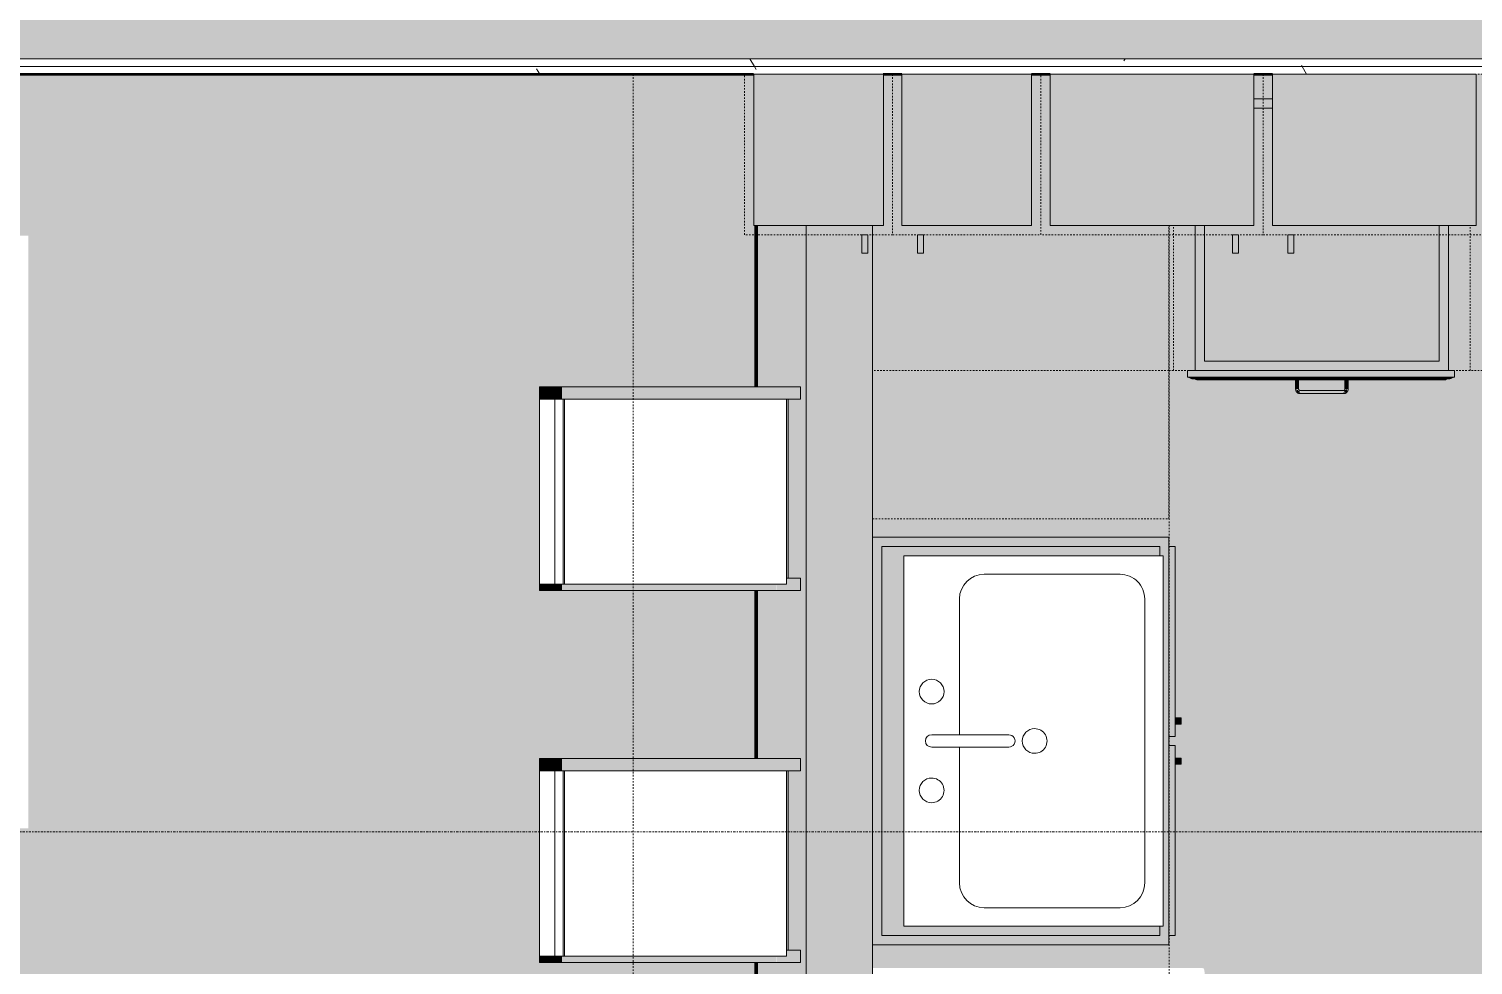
# Model space of a CAD drawing. Header units: inches. Extents: x -4218 to -1814, y 9706 to 12426.
# Drawn here: x -3673.9 to -3556.9, y 11051 to 11126.9 of the extents above; entities that cross this region are included whole.
import ezdxf

# ---------------------------------------------------------------- set-up
doc = ezdxf.new("R2010")
doc.units = ezdxf.units.IN
doc.header["$MEASUREMENT"] = 0
doc.linetypes.add('Dash', pattern=[0.25, 0.125, -0.125])
doc.linetypes.add('Dash Dot 3_16_', pattern=[0.3125, 0.1875, -0.0625, 0, -0.0625])
for name, color, linetype, lineweight in [('0-1', 7, 'Continuous', 5), ('0-2', 10, 'Continuous', 13), ('A-ANNO-SYMB-1', 150, 'Dash Dot 3_16_', 9), ('A-AREA-1', 130, 'Continuous', 70), ('A-AREA-PATT-4', 41, 'Continuous', 9), ('A-WALL', 113, 'Continuous', 13), ('A-WALL-1', 8, 'Continuous', 5), ('A-WALL-3', 10, 'Continuous', 13), ('A-WALL-PATT-6', 111, 'Continuous', 9), ('I-FURN-1', 7, 'Continuous', 9), ('I-FURN-2', 9, 'Continuous', 9), ('I-WALL-3', 2, 'Continuous', 50), ('P-SANR-FIXT-2', 7, 'Continuous', 9), ('Q-CASE', 31, 'Continuous', 9), ('Q-CASE-1', 9, 'Continuous', 9), ('Q-CASE-3', 7, 'Continuous', 9), ('Q-CASE-4', 7, 'Dash', 9), ('Q-CASE-HDLN-1', 7, 'Dash', 9), ('Q-CASE-HDLN-2', 31, 'Continuous', 9)]:
    doc.layers.add(name, color=color, linetype=linetype, lineweight=lineweight)
pattern_1 = [(0, (0, 0), (30.72, 7.68), [1.267, -21.773, 1.267, -21.773, -122.88]), (0, (0, 0), (30.72, 7.68), [-46.08, 1.267, -44.813, 1.267, -21.773, -53.76]), (0, (0, 0), (30.72, 7.68), [-115.2, 1.267, -14.093, 1.267, -37.133]), (120, (11.52, 3.84), (-22.011075, 22.7643004), [1.267, -21.773, 1.267, -21.773, -122.88]), (120, (11.52, 3.84), (-22.011075, 22.7643004), [-46.08, 1.267, -44.813, 1.267, -21.773, -53.76]), (120, (11.52, 3.84), (-22.011075, 22.7643004), [-115.2, 1.267, -14.093, 1.267, -37.133]), (240, (15.36, 19.2), (-8.708925, -30.4443004), [1.267, -21.773, 1.267, -21.773, -122.88]), (240, (15.36, 19.2), (-8.708925, -30.4443004), [-46.08, 1.267, -44.813, 1.267, -21.773, -53.76]), (240, (15.36, 19.2), (-8.708925, -30.4443004), [-115.2, 1.267, -14.093, 1.267, -37.133])]

# ---------------------------------------------------------------- blocks, each defined once
blk = doc.blocks.new('OD_CW_Countertop - OD_CW_Countertop-2487585-FLOOR PLAN - 2ND FLOOR')
at = {"layer": 'Q-CASE-HDLN-1'}
for p, q in [((109.34, 24), (0.74, 24)), ((0.74, 24), (0.74, -19.38)), ((0.74, -19.38), (97.09, -19.38))]:
    blk.add_line(p, q, dxfattribs=at)
blk = doc.blocks.new('OD_CW_Countertop - OD_CW_Countertop-2386725-FLOOR PLAN - 2ND FLOOR')
at = {"layer": 'Q-CASE-HDLN-1'}
for p, q in [((0.74, -9.5), (0.74, 0)), ((0.74, 0), (14.74, 0)), ((44.74, 0), (70.36, 0)), ((70.36, 0), (70.36, -11.75)), ((0.74, -11.75), (0.74, -11))]:
    blk.add_line(p, q, dxfattribs=at)
blk = doc.blocks.new('Sink Kitchen-Single - 30_ x 21_-366345-FLOOR PLAN - 2ND FLOOR')
at = {"layer": 'P-SANR-FIXT-2'}
for p, q in [((15.62, 10.59), (-14.38, 10.59)), ((-14.38, 10.59), (-14.38, -10.41)), ((15.62, -10.41), (15.62, 10.59)), ((0.12, 8.34), (0.12, 2.09)), ((1.12, 8.34), (1.12, 2.09)), ((0.12, 6.09), (-10.88, 6.09)), ((12.12, 6.09), (1.12, 6.09)), ((-12.88, 4.09), (-12.88, -6.91)), ((14.12, -6.91), (14.12, 4.09)), ((-10.88, -8.91), (12.12, -8.91)), ((-14.38, -10.41), (15.62, -10.41))]:
    blk.add_line(p, q, dxfattribs=at)
for centre, radius, start, end in [((-3.38, 8.34), 1, 360, 180), ((-3.38, 8.34), 1, 180, 0), ((0.62, 8.34), 0.5, 360, 180), ((4.62, 8.34), 1, 360, 180), ((4.62, 8.34), 1, 180, 360), ((-10.88, 4.09), 2, 90, 180), ((12.12, 4.09), 2, 360, 90), ((0.62, 2.09), 0.5, 180, 0), ((0.62, 0), 1, 360, 180), ((0.62, 0), 1, 180, 0), ((-10.88, -6.91), 2, 180, 270), ((12.12, -6.91), 2, 270, 0)]:
    blk.add_arc(centre, radius, start, end, dxfattribs=at)
blk = doc.blocks.new('Bar_Stool_6722_1_ - Bar_Stool_6722_1_-1229311-FLOOR PLAN - 2ND FLOOR')
at = {"layer": 'I-FURN-2'}
for points in [[(1, 19.22), (1, 21.13), (0, 21.13), (0, 19.21), (1, 19.21)], [(16.5, 19.69), (16.5, 21.13), (15.5, 21.13), (15.5, 19.99), (16, 19.99), (16, 19.21), (16.5, 19.24), (16.5, 19.62)], [(15.5, 20.06), (15.5, 20.14), (1, 20.14), (1, 19.99), (15.5, 19.99)], [(0.5, 18.08), (0.5, 19.21), (0, 19.21), (0, 17.72), (0.5, 17.72)], [(1, 18.71), (1, 19.21), (0.5, 19.21), (0.5, 17.72), (1, 17.72), (1, 18.44)], [(16.5, 18.71), (16.5, 19.21), (16, 19.21), (16, 17.72), (16.5, 17.72), (16.5, 18.65)], [(1, 17.72), (0, 17.72), (0, 1.78), (1, 1.78), (1, 17.63)], [(16.5, 1.78), (16.5, 17.72), (16, 17.72), (16, 1.78)], [(1, 1.78), (0, 1.78), (0, 0.98), (1, 0.98), (1, 1.73)], [(16.5, 1.25), (16.5, 1.78), (16, 1.78), (16, 0.98), (16.5, 0.98), (16.5, 1.24)], [(1, 0.46), (1, 0.98), (0, 0.98), (0, 0), (1, 0), (1, 0.3)], [(16.5, 0.46), (16.5, 0.98), (16, 0.98), (16, 0), (16.5, 0), (16.5, 0.31)]]:
    blk.add_hatch(color=256, dxfattribs=at).paths.add_polyline_path(points, flags=0)
at = {"layer": 'I-FURN-1'}
for p, q in [((0, 19.21), (0, 21.13)), ((1, 21.13), (0, 21.13)), ((1, 21.13), (1, 20.14)), ((15.5, 20.14), (15.5, 21.13)), ((16.5, 21.13), (15.5, 21.13)), ((16.5, 21.13), (16.5, 19.21)), ((1, 20.14), (15.5, 20.14)), ((1, 20.14), (1, 20.06)), ((1, 20.06), (1, 19.99)), ((16, 20), (1, 20)), ((1, 19.89), (1, 19.99)), ((1, 17.63), (1, 19.89)), ((15.5, 20.06), (15.5, 20.14)), ((15.5, 19.98), (15.5, 20.06)), ((16, 19.99), (16, 19.89)), ((16, 19.89), (16, 17.63)), ((0, 17.72), (0, 19.21)), ((16.5, 19.21), (16.5, 17.72)), ((0, 1.78), (0, 17.72)), ((1, 2.03), (1, 17.63)), ((16, 17.63), (16, 2.03)), ((16.5, 17.72), (16.5, 1.78)), ((1, 1.78), (0, 1.78)), ((0, 1.78), (0, 0.98)), ((1, 1.91), (1, 2.03)), ((16, 2.03), (1, 2.03)), ((1, 1.24), (1, 1.91)), ((16, 1.91), (1, 1.91)), ((1, 0), (1, 1.24)), ((1, 1.24), (16, 1.24)), ((16, 2.03), (16, 1.91)), ((16, 1.91), (16, 1.24)), ((16.5, 1.78), (16, 1.78)), ((16, 1.24), (16, 0)), ((16.5, 0.98), (16.5, 1.78)), ((1, 0.98), (0, 0.98)), ((0, 0.98), (0, 0)), ((0, 0), (1, 0)), ((16.5, 0.98), (16, 0.98)), ((16, 0), (16.5, 0)), ((16.5, 0), (16.5, 0.98)), ((1, 0), (16, 0))]:
    blk.add_line(p, q, dxfattribs=at)
blk = doc.blocks.new('300 Series Wall Hung Cabinet_301 - 18_-2356589-FLOOR PLAN - 2ND FLOOR')
at = {"layer": 'Q-CASE-1'}
for points in [[(8.25, -12.44), (8.25, -0.19), (-8.25, -0.19), (-8.25, -12.44), (5.25, -12.44)], [(-6.51, -13.19), (-7, -13.19), (-7, -14.69), (-6.51, -14.69)]]:
    blk.add_hatch(color=256, dxfattribs=at).paths.add_polyline_path(points, flags=0)
at = {"layer": 'Q-CASE-3'}
for p, q in [((8.25, -0.19), (-8.25, -0.19)), ((-8.25, -0.19), (-8.25, -12.44)), ((8.25, -12.44), (8.25, -0.19)), ((-8.25, -12.44), (8.25, -12.44)), ((-7, -13.19), (-6.51, -13.19)), ((-7, -13.19), (-7, -14.69)), ((-6.51, -14.69), (-6.51, -13.19)), ((-7, -14.69), (-6.51, -14.69))]:
    blk.add_line(p, q, dxfattribs=at)
at = {"layer": 'Q-CASE-4'}
for p, q in [((9, -0.19), (-9, -0.19)), ((-9, -0.19), (-9, -13.19)), ((9, -13.19), (9, -0.19)), ((-9, -13.19), (9, -13.19))]:
    blk.add_line(p, q, dxfattribs=at)
blk = doc.blocks.new('300 Series Wall Hung Cabinet_301 - 18_-2356570-FLOOR PLAN - 2ND FLOOR')
at = {"layer": 'Q-CASE-1'}
for points in [[(-7, 13.19), (-6.51, 13.19), (-6.51, 14.69), (-7, 14.69)], [(-8.25, 12.44), (-8.25, 0.19), (8.25, 0.19), (8.25, 12.44), (-4.25, 12.44)]]:
    blk.add_hatch(color=256, dxfattribs=at).paths.add_polyline_path(points, flags=0)
at = {"layer": 'Q-CASE-3'}
for p, q in [((-6.51, 14.69), (-7, 14.69)), ((-7, 14.69), (-7, 13.19)), ((-6.51, 13.19), (-6.51, 14.69)), ((-6.51, 13.19), (-7, 13.19)), ((8.25, 12.44), (-8.25, 12.44)), ((-8.25, 12.44), (-8.25, 0.19)), ((8.25, 0.19), (8.25, 12.44)), ((-8.25, 0.19), (8.25, 0.19))]:
    blk.add_line(p, q, dxfattribs=at)
at = {"layer": 'Q-CASE-4'}
for p, q in [((-9, 0.19), (-9, 13.19)), ((-9, 13.19), (9, 13.19)), ((9, 13.19), (9, 0.19)), ((9, 0.19), (-9, 0.19))]:
    blk.add_line(p, q, dxfattribs=at)
blk = doc.blocks.new('300 Series Wall Hung Cabinet_301 - 12_-2216986-FLOOR PLAN - 2ND FLOOR')
at = {"layer": 'Q-CASE-1'}
for points in [[(5.25, -0.56), (5.25, -0.19), (-5.25, -0.19), (-5.25, -12.44), (5.25, -12.44), (5.25, -4.75)], [(-3.51, -13.19), (-4, -13.19), (-4, -14.69), (-3.51, -14.69)]]:
    blk.add_hatch(color=256, dxfattribs=at).paths.add_polyline_path(points, flags=0)
at = {"layer": 'Q-CASE-3'}
for p, q in [((5.25, -0.19), (-5.25, -0.19)), ((-5.25, -0.19), (-5.25, -12.44)), ((5.25, -12.44), (5.25, -0.19)), ((-5.25, -12.44), (5.25, -12.44)), ((-4, -13.19), (-3.51, -13.19)), ((-4, -13.19), (-4, -14.69)), ((-3.51, -14.69), (-3.51, -13.19)), ((-4, -14.69), (-3.51, -14.69))]:
    blk.add_line(p, q, dxfattribs=at)
at = {"layer": 'Q-CASE-4'}
for p, q in [((6, -0.19), (-6, -0.19)), ((-6, -0.19), (-6, -13.19)), ((6, -13.19), (6, -0.19)), ((-6, -13.19), (6, -13.19))]:
    blk.add_line(p, q, dxfattribs=at)
blk = doc.blocks.new('300 Series Wall Hung Cabinet_301 - 12_-2218017-FLOOR PLAN - 2ND FLOOR')
at = {"layer": 'Q-CASE-1'}
for points in [[(-4, 13.19), (-3.51, 13.19), (-3.51, 14.69), (-4, 14.69)], [(-5.25, 0.19), (5.25, 0.19), (5.25, 12.44), (-5.25, 12.44), (-5.25, 0.56)]]:
    blk.add_hatch(color=256, dxfattribs=at).paths.add_polyline_path(points, flags=0)
at = {"layer": 'Q-CASE-3'}
for p, q in [((-3.51, 14.69), (-4, 14.69)), ((-4, 14.69), (-4, 13.19)), ((-3.51, 13.19), (-3.51, 14.69)), ((-3.51, 13.19), (-4, 13.19)), ((5.25, 12.44), (-5.25, 12.44)), ((-5.25, 12.44), (-5.25, 0.19)), ((5.25, 0.19), (5.25, 12.44)), ((-5.25, 0.19), (5.25, 0.19))]:
    blk.add_line(p, q, dxfattribs=at)
at = {"layer": 'Q-CASE-4'}
for p, q in [((-6, 0.19), (-6, 13.19)), ((-6, 13.19), (6, 13.19)), ((6, 13.19), (6, 0.19)), ((6, 0.19), (-6, 0.19))]:
    blk.add_line(p, q, dxfattribs=at)
blk = doc.blocks.new('Base_Unit_4_drawer_12137 - 24_-V38-FLOOR PLAN - 2ND FLOOR')
at = {"layer": 'Q-CASE'}
h = blk.add_hatch(color=256, dxfattribs=at)
h.paths.add_polyline_path([(-8.76, -24), (10.99, -24), (10.99, -12.25), (10.24, -12.25), (10.24, -23.25), (-8.76, -23.25), (-8.76, -12.25), (-9.51, -12.25), (-9.51, -24)], flags=0)
h.paths.add_polyline_path([(-3.26, -2.75), (-3.26, -2), (-4.76, -2), (-4.76, -2.75)], flags=0)
h = blk.add_hatch(color=256, dxfattribs=at)
h.paths.add_polyline_path([(-3.99, -23.25), (10.24, -23.25), (10.24, -12.25), (-3.26, -12.25), (-3.26, -2.75), (-4.76, -2.75), (-4.76, -12.25), (-8.76, -12.25), (-8.76, -23.25)], flags=0)
h.paths.add_polyline_path([(-6.5, -14.5), (-6.5, -13), (-6.01, -13), (-6.01, -14.5)], flags=0)
h.paths.add_polyline_path([(-1.52, -14.5), (-2.01, -14.5), (-2.01, -13), (-1.52, -13), (-1.52, -14)], flags=0)
for points in [[(4.45, -24.54), (11.49, -24.5), (11.49, -24), (-10.14, -24.02), (-10.14, -24.54), (2.34, -24.54)], [(4.45, -24.59), (11.38, -24.56), (11.27, -24.54), (-10.03, -24.56), (-9.84, -24.59), (2.34, -24.59)], [(11.01, -24.67), (11.19, -24.64), (11.27, -24.59), (-9.92, -24.59), (-9.76, -24.67), (-9.39, -24.67), (10.99, -24.67)], [(4.45, -24.75), (10.74, -24.75), (10.92, -24.68), (10.24, -24.67), (-9.47, -24.7), (-9.39, -24.75), (2.86, -24.75)], [(-1.29, -25.5), (-1.14, -25.5), (-1.17, -24.75), (-1.38, -24.75), (-1.35, -25.5), (-1.32, -25.5)], [(-1.01, -25.81), (-1.05, -25.69), (-1.32, -25.5), (-1.26, -25.77), (-1.18, -25.78)], [(-1.01, -25.87), (2.49, -25.84), (2.49, -25.62), (-1.01, -25.66), (-1.01, -25.87)], [(2.49, -25.81), (2.76, -25.75), (2.77, -25.5), (2.68, -25.53), (2.49, -25.78)], [(2.74, -25.5), (2.86, -25.5), (2.83, -24.75), (2.62, -24.75), (2.65, -25.5), (2.71, -25.5)]]:
    blk.add_hatch(color=256, dxfattribs=at).paths.add_polyline_path(points, flags=0)
at = {"layer": 'Q-CASE-HDLN-1'}
for p, q in [((-11.26, -24), (-11.26, -12.25)), ((12.74, -24), (12.74, -12.25)), ((12.74, -24), (-11.26, -24))]:
    blk.add_line(p, q, dxfattribs=at)
at = {"layer": 'Q-CASE-HDLN-2'}
for p, q in [((-3.26, -2), (-4.76, -2)), ((-4.76, -2.75), (-3.26, -2.75)), ((-9.51, -12.25), (-9.51, -24)), ((-8.76, -23.25), (-8.76, -12.25)), ((10.24, -12.25), (10.24, -23.25)), ((10.99, -24), (10.99, -12.25)), ((10.24, -23.25), (-8.76, -23.25)), ((-10.14, -24), (11.49, -24)), ((-10.14, -24), (-10.14, -24.54)), ((-10.14, -24.54), (11.49, -24.54)), ((11.49, -24), (11.49, -24.54)), ((11.27, -24.59), (-9.92, -24.59)), ((-9.69, -24.67), (11.04, -24.67)), ((-1.38, -24.75), (-9.39, -24.75)), ((-1.39, -24.75), (-1.39, -25.5)), ((-1.39, -24.75), (-1.39, -25.5)), ((-1.39, -24.75), (-1.39, -25.5)), ((-1.39, -24.75), (-1.39, -25.5)), ((-1.39, -24.75), (-1.14, -24.75)), ((-1.38, -24.75), (-1.39, -24.75)), ((-1.14, -25.5), (-1.14, -24.75)), ((-1.14, -25.5), (-1.14, -24.75)), ((-1.14, -25.5), (-1.14, -24.75)), ((-1.14, -25.5), (-1.14, -24.75)), ((-1.14, -24.75), (-1.14, -24.75)), ((2.62, -24.75), (-1.14, -24.75)), ((2.49, -25.62), (-1.01, -25.62)), ((2.61, -24.75), (2.61, -25.5)), ((2.61, -24.75), (2.61, -25.5)), ((2.61, -24.75), (2.61, -25.5)), ((2.61, -24.75), (2.61, -25.5)), ((2.62, -24.75), (2.61, -24.75)), ((2.61, -24.75), (2.86, -24.75)), ((2.86, -25.5), (2.86, -24.75)), ((2.86, -25.5), (2.86, -24.75)), ((2.86, -25.5), (2.86, -24.75)), ((2.86, -25.5), (2.86, -24.75)), ((2.86, -24.75), (2.86, -24.75)), ((10.74, -24.75), (2.86, -24.75)), ((-1.01, -25.87), (2.49, -25.87))]:
    blk.add_line(p, q, dxfattribs=at)
at = {"layer": 'Q-CASE-HDLN-2', "flags": 128}
for points in [[(-1.39, -25.5), (-1.39, -25.51), (-1.39, -25.53), (-1.38, -25.54), (-1.38, -25.56), (-1.38, -25.57), (-1.38, -25.59), (-1.37, -25.6), (-1.37, -25.62), (-1.36, -25.63), (-1.36, -25.65), (-1.35, -25.66), (-1.34, -25.67), (-1.34, -25.69), (-1.33, -25.7), (-1.32, -25.71), (-1.31, -25.72), (-1.3, -25.74), (-1.29, -25.75), (-1.28, -25.76)], [(-1.39, -25.5), (-1.39, -25.51), (-1.39, -25.53), (-1.38, -25.54), (-1.38, -25.56), (-1.38, -25.57), (-1.38, -25.59), (-1.37, -25.6), (-1.37, -25.62), (-1.36, -25.63), (-1.36, -25.65), (-1.35, -25.66), (-1.34, -25.67), (-1.34, -25.69), (-1.33, -25.7), (-1.32, -25.71), (-1.31, -25.72), (-1.3, -25.74), (-1.29, -25.75), (-1.28, -25.76)], [(-1.39, -25.5), (-1.39, -25.51), (-1.39, -25.53), (-1.38, -25.54), (-1.38, -25.56), (-1.38, -25.57), (-1.38, -25.59), (-1.37, -25.6), (-1.37, -25.62), (-1.36, -25.63), (-1.36, -25.65), (-1.35, -25.66), (-1.34, -25.67), (-1.34, -25.69), (-1.33, -25.7), (-1.32, -25.71), (-1.31, -25.72), (-1.3, -25.74), (-1.29, -25.75), (-1.28, -25.76)], [(-1.39, -25.5), (-1.39, -25.51), (-1.39, -25.53), (-1.38, -25.54), (-1.38, -25.56), (-1.38, -25.57), (-1.38, -25.59), (-1.37, -25.6), (-1.37, -25.62), (-1.36, -25.63), (-1.36, -25.65), (-1.35, -25.66), (-1.34, -25.67), (-1.34, -25.69), (-1.33, -25.7), (-1.32, -25.71), (-1.31, -25.72), (-1.3, -25.74), (-1.29, -25.75), (-1.28, -25.76), (-1.27, -25.77), (-1.26, -25.78), (-1.25, -25.79), (-1.24, -25.8), (-1.23, -25.81), (-1.21, -25.82), (-1.2, -25.82), (-1.19, -25.83), (-1.18, -25.84), (-1.16, -25.84), (-1.15, -25.85), (-1.13, -25.85), (-1.12, -25.86), (-1.11, -25.86), (-1.09, -25.87), (-1.08, -25.87), (-1.06, -25.87), (-1.05, -25.87), (-1.03, -25.87), (-1.02, -25.87), (-1.01, -25.87)], [(-1.01, -25.62), (-1.02, -25.62), (-1.02, -25.62), (-1.03, -25.62), (-1.03, -25.62), (-1.04, -25.62), (-1.04, -25.62), (-1.05, -25.62), (-1.05, -25.62), (-1.06, -25.62), (-1.06, -25.62), (-1.07, -25.61), (-1.07, -25.61), (-1.07, -25.61), (-1.08, -25.61), (-1.08, -25.6), (-1.09, -25.6), (-1.09, -25.6), (-1.09, -25.59), (-1.1, -25.59), (-1.1, -25.59), (-1.11, -25.58), (-1.11, -25.58), (-1.11, -25.58), (-1.11, -25.57), (-1.12, -25.57), (-1.12, -25.56), (-1.12, -25.56), (-1.12, -25.55), (-1.13, -25.55), (-1.13, -25.55), (-1.13, -25.54), (-1.13, -25.54), (-1.13, -25.53), (-1.13, -25.53), (-1.14, -25.52), (-1.14, -25.52), (-1.14, -25.51), (-1.14, -25.51), (-1.14, -25.5), (-1.14, -25.5)], [(-1.01, -25.62), (-1.02, -25.62), (-1.02, -25.62), (-1.03, -25.62), (-1.03, -25.62), (-1.04, -25.62), (-1.04, -25.62), (-1.05, -25.62), (-1.05, -25.62), (-1.06, -25.62), (-1.06, -25.62), (-1.07, -25.61), (-1.07, -25.61), (-1.07, -25.61), (-1.08, -25.61), (-1.08, -25.6), (-1.09, -25.6), (-1.09, -25.6), (-1.09, -25.59), (-1.1, -25.59), (-1.1, -25.59), (-1.11, -25.58), (-1.11, -25.58), (-1.11, -25.58), (-1.11, -25.57), (-1.12, -25.57), (-1.12, -25.56), (-1.12, -25.56), (-1.12, -25.55), (-1.13, -25.55), (-1.13, -25.55), (-1.13, -25.54), (-1.13, -25.54), (-1.13, -25.53), (-1.13, -25.53), (-1.14, -25.52), (-1.14, -25.52), (-1.14, -25.51), (-1.14, -25.51), (-1.14, -25.5), (-1.14, -25.5)], [(-1.01, -25.62), (-1.02, -25.62), (-1.02, -25.62), (-1.03, -25.62), (-1.03, -25.62), (-1.04, -25.62), (-1.04, -25.62), (-1.05, -25.62), (-1.05, -25.62), (-1.06, -25.62), (-1.06, -25.62), (-1.07, -25.61), (-1.07, -25.61), (-1.07, -25.61), (-1.08, -25.61), (-1.08, -25.6), (-1.09, -25.6), (-1.09, -25.6), (-1.09, -25.59), (-1.1, -25.59), (-1.1, -25.59), (-1.11, -25.58), (-1.11, -25.58), (-1.11, -25.58), (-1.11, -25.57), (-1.12, -25.57), (-1.12, -25.56), (-1.12, -25.56), (-1.12, -25.55), (-1.13, -25.55), (-1.13, -25.55), (-1.13, -25.54), (-1.13, -25.54), (-1.13, -25.53), (-1.13, -25.53), (-1.14, -25.52), (-1.14, -25.52), (-1.14, -25.51), (-1.14, -25.51), (-1.14, -25.5), (-1.14, -25.5)], [(-1.01, -25.62), (-1.02, -25.62), (-1.02, -25.62), (-1.03, -25.62), (-1.03, -25.62), (-1.04, -25.62), (-1.04, -25.62), (-1.05, -25.62), (-1.05, -25.62), (-1.06, -25.62), (-1.06, -25.62), (-1.07, -25.61), (-1.07, -25.61), (-1.07, -25.61), (-1.08, -25.61), (-1.08, -25.6), (-1.09, -25.6), (-1.09, -25.6), (-1.09, -25.59), (-1.1, -25.59), (-1.1, -25.59), (-1.11, -25.58), (-1.11, -25.58), (-1.11, -25.58), (-1.11, -25.57), (-1.12, -25.57), (-1.12, -25.56), (-1.12, -25.56), (-1.12, -25.55), (-1.13, -25.55), (-1.13, -25.55), (-1.13, -25.54), (-1.13, -25.54), (-1.13, -25.53), (-1.13, -25.53), (-1.14, -25.52), (-1.14, -25.52), (-1.14, -25.51), (-1.14, -25.51), (-1.14, -25.5), (-1.14, -25.5)], [(2.61, -25.5), (2.61, -25.5), (2.61, -25.51), (2.61, -25.51), (2.61, -25.52), (2.61, -25.52), (2.61, -25.53), (2.61, -25.53), (2.61, -25.54), (2.6, -25.54), (2.6, -25.55), (2.6, -25.55), (2.6, -25.56), (2.6, -25.56), (2.59, -25.57), (2.59, -25.57), (2.59, -25.57), (2.58, -25.58), (2.58, -25.58), (2.58, -25.59), (2.57, -25.59), (2.57, -25.59), (2.57, -25.6), (2.56, -25.6), (2.56, -25.6), (2.56, -25.61), (2.55, -25.61), (2.55, -25.61), (2.54, -25.61), (2.54, -25.61), (2.53, -25.62), (2.53, -25.62), (2.52, -25.62), (2.52, -25.62), (2.51, -25.62), (2.51, -25.62), (2.5, -25.62), (2.5, -25.62), (2.49, -25.62), (2.49, -25.62)], [(2.61, -25.5), (2.61, -25.5), (2.61, -25.51), (2.61, -25.51), (2.61, -25.52), (2.61, -25.52), (2.61, -25.53), (2.61, -25.53), (2.61, -25.54), (2.6, -25.54), (2.6, -25.55), (2.6, -25.55), (2.6, -25.56), (2.6, -25.56), (2.59, -25.57), (2.59, -25.57), (2.59, -25.57), (2.58, -25.58), (2.58, -25.58), (2.58, -25.59), (2.57, -25.59), (2.57, -25.59), (2.57, -25.6), (2.56, -25.6), (2.56, -25.6), (2.56, -25.61), (2.55, -25.61), (2.55, -25.61), (2.54, -25.61), (2.54, -25.61), (2.53, -25.62), (2.53, -25.62), (2.52, -25.62), (2.52, -25.62), (2.51, -25.62), (2.51, -25.62), (2.5, -25.62), (2.5, -25.62), (2.49, -25.62), (2.49, -25.62)], [(2.61, -25.5), (2.61, -25.5), (2.61, -25.51), (2.61, -25.51), (2.61, -25.52), (2.61, -25.52), (2.61, -25.53), (2.61, -25.53), (2.61, -25.54), (2.6, -25.54), (2.6, -25.55), (2.6, -25.55), (2.6, -25.56), (2.6, -25.56), (2.59, -25.57), (2.59, -25.57), (2.59, -25.57), (2.58, -25.58), (2.58, -25.58), (2.58, -25.59), (2.57, -25.59), (2.57, -25.59), (2.57, -25.6), (2.56, -25.6), (2.56, -25.6), (2.56, -25.61), (2.55, -25.61), (2.55, -25.61), (2.54, -25.61), (2.54, -25.61), (2.53, -25.62), (2.53, -25.62), (2.52, -25.62), (2.52, -25.62), (2.51, -25.62), (2.51, -25.62), (2.5, -25.62), (2.5, -25.62), (2.49, -25.62), (2.49, -25.62)], [(2.49, -25.87), (2.5, -25.87), (2.52, -25.87), (2.53, -25.87), (2.55, -25.87), (2.56, -25.87), (2.58, -25.86), (2.59, -25.86), (2.61, -25.86), (2.62, -25.85), (2.63, -25.85), (2.65, -25.84), (2.66, -25.83), (2.67, -25.83), (2.69, -25.82), (2.7, -25.81), (2.71, -25.8), (2.72, -25.79), (2.73, -25.78), (2.75, -25.77), (2.76, -25.76), (2.77, -25.75), (2.78, -25.74), (2.79, -25.73), (2.79, -25.72), (2.8, -25.7), (2.81, -25.69), (2.82, -25.68), (2.83, -25.66), (2.83, -25.65), (2.84, -25.64), (2.84, -25.62), (2.85, -25.61), (2.85, -25.59), (2.85, -25.58), (2.86, -25.56), (2.86, -25.55), (2.86, -25.53), (2.86, -25.52), (2.86, -25.5), (2.86, -25.5)], [(2.61, -25.5), (2.61, -25.5), (2.61, -25.51), (2.61, -25.51), (2.61, -25.52), (2.61, -25.52), (2.61, -25.53), (2.61, -25.53), (2.61, -25.54), (2.6, -25.54), (2.6, -25.55), (2.6, -25.55), (2.6, -25.56), (2.6, -25.56), (2.59, -25.57), (2.59, -25.57), (2.59, -25.57), (2.58, -25.58), (2.58, -25.58), (2.58, -25.59), (2.57, -25.59), (2.57, -25.59), (2.57, -25.6), (2.56, -25.6), (2.56, -25.6), (2.56, -25.61), (2.55, -25.61), (2.55, -25.61), (2.54, -25.61), (2.54, -25.61), (2.53, -25.62), (2.53, -25.62), (2.52, -25.62), (2.52, -25.62), (2.51, -25.62), (2.51, -25.62), (2.5, -25.62), (2.5, -25.62), (2.49, -25.62), (2.49, -25.62), (2.49, -25.62)], [(2.77, -25.75), (2.78, -25.74), (2.79, -25.73), (2.79, -25.72), (2.8, -25.7), (2.81, -25.69), (2.82, -25.68), (2.83, -25.66), (2.83, -25.65), (2.84, -25.64), (2.84, -25.62), (2.85, -25.61), (2.85, -25.59), (2.85, -25.58), (2.86, -25.56), (2.86, -25.55), (2.86, -25.53), (2.86, -25.52), (2.86, -25.5), (2.86, -25.5)], [(2.77, -25.75), (2.78, -25.74), (2.79, -25.73), (2.79, -25.72), (2.8, -25.7), (2.81, -25.69), (2.82, -25.68), (2.83, -25.66), (2.83, -25.65), (2.84, -25.64), (2.84, -25.62), (2.85, -25.61), (2.85, -25.59), (2.85, -25.58), (2.86, -25.56), (2.86, -25.55), (2.86, -25.53), (2.86, -25.52), (2.86, -25.5), (2.86, -25.5)], [(2.77, -25.75), (2.78, -25.74), (2.79, -25.73), (2.79, -25.72), (2.8, -25.7), (2.81, -25.69), (2.82, -25.68), (2.83, -25.66), (2.83, -25.65), (2.84, -25.64), (2.84, -25.62), (2.85, -25.61), (2.85, -25.59), (2.85, -25.58), (2.86, -25.56), (2.86, -25.55), (2.86, -25.53), (2.86, -25.52), (2.86, -25.5), (2.86, -25.5)], [(-1.26, -25.78), (-1.25, -25.79), (-1.24, -25.8), (-1.23, -25.81), (-1.21, -25.82), (-1.2, -25.82), (-1.19, -25.83), (-1.18, -25.84), (-1.16, -25.84), (-1.15, -25.85), (-1.13, -25.85), (-1.12, -25.86), (-1.11, -25.86), (-1.09, -25.87), (-1.08, -25.87), (-1.06, -25.87), (-1.05, -25.87), (-1.03, -25.87), (-1.02, -25.87), (-1.01, -25.87)], [(-1.26, -25.78), (-1.25, -25.79), (-1.24, -25.8), (-1.23, -25.81), (-1.21, -25.82), (-1.2, -25.82), (-1.19, -25.83), (-1.18, -25.84), (-1.16, -25.84), (-1.15, -25.85), (-1.13, -25.85), (-1.12, -25.86), (-1.11, -25.86), (-1.09, -25.87), (-1.08, -25.87), (-1.06, -25.87), (-1.05, -25.87), (-1.03, -25.87), (-1.02, -25.87), (-1.01, -25.87)], [(-1.26, -25.78), (-1.25, -25.79), (-1.24, -25.8), (-1.23, -25.81), (-1.21, -25.82), (-1.2, -25.82), (-1.19, -25.83), (-1.18, -25.84), (-1.16, -25.84), (-1.15, -25.85), (-1.13, -25.85), (-1.12, -25.86), (-1.11, -25.86), (-1.09, -25.87), (-1.08, -25.87), (-1.06, -25.87), (-1.05, -25.87), (-1.03, -25.87), (-1.02, -25.87), (-1.01, -25.87)], [(2.49, -25.87), (2.5, -25.87), (2.52, -25.87), (2.53, -25.87), (2.55, -25.87), (2.56, -25.87), (2.58, -25.86), (2.59, -25.86), (2.61, -25.86), (2.62, -25.85), (2.63, -25.85), (2.65, -25.84), (2.66, -25.83), (2.67, -25.83), (2.69, -25.82), (2.7, -25.81), (2.71, -25.8), (2.72, -25.79), (2.73, -25.78), (2.75, -25.77)], [(2.49, -25.87), (2.5, -25.87), (2.52, -25.87), (2.53, -25.87), (2.55, -25.87), (2.56, -25.87), (2.58, -25.86), (2.59, -25.86), (2.61, -25.86), (2.62, -25.85), (2.63, -25.85), (2.65, -25.84), (2.66, -25.83), (2.67, -25.83), (2.69, -25.82), (2.7, -25.81), (2.71, -25.8), (2.72, -25.79), (2.73, -25.78), (2.75, -25.77)], [(2.49, -25.87), (2.5, -25.87), (2.52, -25.87), (2.53, -25.87), (2.55, -25.87), (2.56, -25.87), (2.58, -25.86), (2.59, -25.86), (2.61, -25.86), (2.62, -25.85), (2.63, -25.85), (2.65, -25.84), (2.66, -25.83), (2.67, -25.83), (2.69, -25.82), (2.7, -25.81), (2.71, -25.8), (2.72, -25.79), (2.73, -25.78), (2.75, -25.77)]]:
    blk.add_lwpolyline(points, dxfattribs=at)
at = {"layer": 'Q-CASE-HDLN-2'}
for points in [[(-9.92, -24.59), (-9.96, -24.58), (-10.03, -24.55), (-10.1, -24.54), (-10.14, -24.54)], [(11.49, -24.54), (11.45, -24.54), (11.38, -24.55), (11.3, -24.58), (11.27, -24.59)], [(-9.66, -24.67), (-9.69, -24.67), (-9.76, -24.67), (-9.84, -24.64), (-9.9, -24.61), (-9.92, -24.59)], [(-9.76, -24.67), (-9.73, -24.67), (-9.69, -24.67), (-9.66, -24.67)], [(-9.66, -24.67), (-9.69, -24.67), (-9.73, -24.67), (-9.76, -24.67)], [(-9.76, -24.67), (-9.73, -24.67), (-9.69, -24.67), (-9.66, -24.67)], [(-9.66, -24.67), (-9.69, -24.67), (-9.73, -24.67), (-9.76, -24.67)], [(-9.76, -24.67), (-9.73, -24.67), (-9.69, -24.67), (-9.66, -24.67)], [(-9.39, -24.75), (-9.41, -24.73), (-9.47, -24.7), (-9.53, -24.68), (-9.57, -24.68)], [(10.92, -24.68), (10.88, -24.68), (10.82, -24.7), (10.76, -24.73), (10.74, -24.75)], [(11.27, -24.59), (11.25, -24.61), (11.19, -24.64), (11.11, -24.67), (11.04, -24.67), (11.01, -24.67)], [(11.11, -24.67), (11.08, -24.67), (11.05, -24.67), (11.01, -24.67)], [(11.11, -24.67), (11.08, -24.67), (11.04, -24.67), (11.01, -24.67)], [(11.11, -24.67), (11.08, -24.67), (11.05, -24.67), (11.01, -24.67)], [(11.11, -24.67), (11.08, -24.67), (11.04, -24.67), (11.01, -24.67)], [(11.11, -24.67), (11.08, -24.67), (11.05, -24.67), (11.01, -24.67)]]:
    blk.add_open_spline(points, degree=3, dxfattribs=at)
blk = doc.blocks.new('Vanity Cabinet-Double Door - 33_-2164608-FLOOR PLAN - 2ND FLOOR')
at = {"layer": 'Q-CASE-1'}
for points in [[(-15.76, -24), (-15.01, -23.25), (-15.01, -0.75), (-15.76, 0), (-15.76, -23.25)], [(16.41, -0.75), (16.49, -0.75), (17.24, 0), (-15.76, 0), (-15.01, -0.75), (-0.48, -0.75)], [(17.24, -24), (17.24, 0), (16.49, -0.75), (16.49, -23.25)], [(15.74, -23.25), (16.49, -23.25), (16.49, -0.75), (-15.01, -0.75), (-15.01, -23.25), (-14.26, -23.25), (-14.26, -2.54), (15.74, -2.54), (15.74, -5.55)], [(16.49, -24), (17.24, -24), (16.49, -23.25), (15.74, -23.25), (15.74, -23.54), (-14.26, -23.54), (-14.26, -23.25), (-15.01, -23.25), (-15.76, -24), (16.41, -24)], [(-15.01, -24.5), (0.36, -24.5), (0.36, -24), (-15.01, -24)], [(-1.14, -25), (-0.64, -25), (-0.64, -24.5), (-1.14, -24.5)], [(16.41, -24.5), (16.49, -24.5), (16.49, -24), (1.11, -24), (1.11, -24.5), (15.74, -24.5)], [(2.61, -25), (2.61, -24.5), (2.11, -24.5), (2.11, -25)]]:
    blk.add_hatch(color=256, dxfattribs=at).paths.add_polyline_path(points, flags=0)
at = {"layer": 'Q-CASE-3'}
for p, q in [((-15.76, -24), (-15.76, 0)), ((-15.76, 0), (-15.76, -24)), ((17.24, 0), (17.24, -24)), ((17.24, -24), (17.24, 0)), ((-15.01, -0.75), (-15.01, -23.25)), ((16.49, -0.75), (-15.01, -0.75)), ((16.49, -23.25), (16.49, -0.75)), ((-15.01, -23.25), (-14.26, -23.25)), ((15.74, -23.25), (16.49, -23.25)), ((17.24, -24), (-15.76, -24)), ((-15.76, -24), (17.24, -24)), ((-15.01, -24), (-15.01, -24.5)), ((0.36, -24.5), (-15.01, -24.5)), ((-1.14, -25), (-1.14, -24.5)), ((-0.64, -24.5), (-0.64, -25)), ((0.36, -24.5), (0.36, -24)), ((1.11, -24), (1.11, -24.5)), ((16.49, -24.5), (1.11, -24.5)), ((2.11, -25), (2.11, -24.5)), ((2.61, -24.5), (2.61, -25)), ((16.49, -24.5), (16.49, -24)), ((-0.64, -25), (-1.14, -25)), ((2.61, -25), (2.11, -25))]:
    blk.add_line(p, q, dxfattribs=at)
blk = doc.blocks.new('Base Cabinet-Single Door - 12_-V37-FLOOR PLAN - 2ND FLOOR')
at = {"layer": 'Q-CASE-4'}
for p, q in [((-5.26, 24), (-5.26, 0)), ((6.74, 24), (-5.26, 24)), ((6.74, 0), (6.74, 24)), ((-5.26, 0), (6.74, 0))]:
    blk.add_line(p, q, dxfattribs=at)
blk = doc.blocks.new('CTR - 1st Phase - Unit Layouts_rvt-1-FLOOR PLAN - 2ND FLOOR')
at = {"layer": 'A-WALL-1'}
h = blk.add_hatch(color=256, dxfattribs=at)
h.paths.add_polyline_path([(-3607.67, 11014.59), (-3605.55, 11014.59), (-3605.55, 11110.94), (-3610.92, 11110.94), (-3610.92, 11014.59)], flags=0)
h.paths.add_polyline_path([(-3606.41, 11108.69), (-3606.41, 11110.19), (-3605.92, 11110.19), (-3605.92, 11108.69)], flags=0)
at = {"layer": 'A-AREA-1'}
for p, q in [((-3614.97, 11097.88), (-3614.97, 11110.94)), ((-3614.97, 11067.76), (-3614.97, 11081.38)), ((-3614.97, 11038.64), (-3614.97, 11051.26))]:
    blk.add_line(p, q, dxfattribs=at)
at = {"layer": 'A-WALL-3'}
for p, q in [((-3610.92, 11014.59), (-3610.92, 11110.94)), ((-3605.55, 11110.94), (-3605.55, 11014.59))]:
    blk.add_line(p, q, dxfattribs=at)
at = {"layer": '0-2'}
for name, p, rotation in [('OD_CW_Countertop - OD_CW_Countertop-2487585-FLOOR PLAN - 2ND FLOOR', (-3600.92, 11013.85), 90.0000000000042), ('300 Series Wall Hung Cabinet_301 - 12_-2218017-FLOOR PLAN - 2ND FLOOR', (-3609.92, 11123.38), 180), ('300 Series Wall Hung Cabinet_301 - 18_-2356570-FLOOR PLAN - 2ND FLOOR', (-3582.92, 11123.38), 180), ('OD_CW_Countertop - OD_CW_Countertop-2386725-FLOOR PLAN - 2ND FLOOR', (-3511.19, 11099.19), 180), ('Base Cabinet-Single Door - 12_-V37-FLOOR PLAN - 2ND FLOOR', (-3605.55, 11093.93), 270.0000000000322), ('Bar_Stool_6722_1_ - Bar_Stool_6722_1_-1229311-FLOOR PLAN - 2ND FLOOR', (-3632.51, 11097.88), 270.0000000000968), ('Vanity Cabinet-Double Door - 33_-2164608-FLOOR PLAN - 2ND FLOOR', (-3605.55, 11068.45), 90.0000000000325), ('Sink Kitchen-Single - 30_ x 21_-366345-FLOOR PLAN - 2ND FLOOR', (-3592.42, 11068.57), 90.00000000000425), ('Bar_Stool_6722_1_ - Bar_Stool_6722_1_-1229311-FLOOR PLAN - 2ND FLOOR', (-3632.51, 11067.76), 270.0000000000968)]:
    blk.add_blockref(name, p, dxfattribs=dict(at, rotation=rotation))
for name, p in [('300 Series Wall Hung Cabinet_301 - 12_-2216986-FLOOR PLAN - 2ND FLOOR', (-3597.92, 11123.38)), ('300 Series Wall Hung Cabinet_301 - 18_-2356589-FLOOR PLAN - 2ND FLOOR', (-3564.92, 11123.38)), ('Base_Unit_4_drawer_12137 - 24_-V38-FLOOR PLAN - 2ND FLOOR', (-3569.91, 11123.19))]:
    blk.add_blockref(name, p, dxfattribs=at)

msp = doc.modelspace()

# ---------------------------------------------------------------- hatches: boundary and pattern name
at = {"layer": 'A-AREA-PATT-4'}
h = msp.add_hatch(color=256, dxfattribs=at)
h.paths.add_polyline_path([(-3519.74874, 10916.70734), (-3555.74874, 10916.70734), (-3555.74874, 10918.45734), (-3519.74874, 10918.45734), (-3519.74874, 10917.33234)], flags=0)
h.paths.add_polyline_path([(-3505.92374, 10971.4894), (-3541.92374, 10971.4894), (-3541.92374, 10973.2394), (-3505.92374, 10973.2394), (-3505.92374, 10972.1144)], flags=0)
h.paths.add_polyline_path([(-3851.84874, 10841.1894), (-3619.99874, 10841.1894), (-3619.99874, 10868.82529), (-3615.24874, 10868.82529), (-3615.24874, 10841.1894), (-3555.37105, 10841.1894), (-3555.37105, 10848.91562), (-3555.24408, 10849.88003), (-3554.87183, 10850.77873), (-3554.27967, 10851.55045), (-3553.50794, 10852.14262), (-3552.60925, 10852.51487), (-3551.56852, 10852.64184), (-3550.25649, 10852.64184), (-3550.60421, 10855.66562), (-3551.79596, 10856.66562), (-3552.36273, 10857.66562), (-3552.63067, 10858.66562), (-3552.80767, 10859.66942), (-3552.89483, 10860.66562), (-3552.72052, 10862.65801), (-3552.18258, 10864.66562), (-3551.45464, 10866.66562), (-3550.52202, 10868.66562), (-3549.13459, 10870.66562), (-3548.13459, 10871.66562), (-3547.26857, 10872.16562), (-3545.89483, 10872.66562), (-3544.89483, 10872.66562), (-3543.52109, 10872.16562), (-3542.65506, 10871.66562), (-3541.65506, 10870.66562), (-3540.26763, 10868.66562), (-3539.33502, 10866.66562), (-3538.60708, 10864.66562), (-3538.06914, 10862.65801), (-3537.89483, 10860.66562), (-3538.06914, 10859.17514), (-3538.15898, 10858.66562), (-3538.42693, 10857.66562), (-3538.9937, 10856.66562), (-3540.18545, 10855.66562), (-3540.53317, 10852.64184), (-3539.14483, 10852.64184), (-3538.18041, 10852.51487), (-3537.28172, 10852.14262), (-3536.50999, 10851.55045), (-3535.91783, 10850.77873), (-3535.54557, 10849.88003), (-3535.41861, 10848.91562), (-3535.41861, 10841.1894), (-3487.92374, 10841.1894), (-3487.92374, 10863.70029), (-3523.92374, 10863.70029), (-3523.92374, 10868.45029), (-3487.92374, 10868.45029), (-3487.92374, 10904.45029), (-3538.37374, 10904.45029), (-3538.37374, 10909.20029), (-3520.74874, 10909.20029), (-3520.74874, 10914.70734), (-3519.74874, 10914.70734), (-3519.74874, 10916.70734), (-3517.81124, 10916.70734), (-3517.81124, 10917.33234), (-3515.93624, 10917.33234), (-3515.93624, 10916.70734), (-3513.99874, 10916.70734), (-3513.99874, 10914.70734), (-3515.99874, 10914.70734), (-3515.99874, 10909.20029), (-3487.92374, 10909.20029), (-3487.92374, 10922.3894), (-3513.92374, 10922.3894), (-3513.92374, 10947.3894), (-3487.92374, 10947.3894), (-3487.92374, 10960.2144), (-3515.99874, 10960.2144), (-3515.99874, 10954.70734), (-3513.99874, 10954.70734), (-3513.99874, 10952.70734), (-3515.93624, 10952.70734), (-3515.93624, 10952.08234), (-3517.81124, 10952.08234), (-3517.81124, 10952.70734), (-3519.74874, 10952.70734), (-3519.74874, 10954.70734), (-3520.74874, 10954.70734), (-3520.74874, 10964.9644), (-3505.92374, 10964.9644), (-3505.92374, 10971.4894), (-3503.98624, 10971.4894), (-3503.98624, 10972.1144), (-3501.92374, 10972.1144), (-3501.92374, 11006.8644), (-3503.98624, 11006.8644), (-3503.98624, 11007.4894), (-3505.92374, 11007.4894), (-3505.92374, 11034.1894), (-3487.92374, 11034.1894), (-3487.92374, 11079.4394), (-3500.17374, 11079.4394), (-3500.17374, 11092.9394), (-3487.92374, 11092.9394), (-3487.92374, 11094.9394), (-3500.17374, 11094.9394), (-3500.17374, 11108.4394), (-3487.92374, 11108.4394), (-3487.92374, 11123.1894), (-3502.67374, 11123.1894), (-3502.67374, 11110.9394), (-3513.17374, 11110.9394), (-3513.17374, 11123.1894), (-3514.67374, 11123.1894), (-3514.67374, 11110.9394), (-3525.17374, 11110.9394), (-3525.17374, 11123.1894), (-3526.04185, 11123.1894), (-3526.04185, 11122.8144), (-3525.92374, 11122.8144), (-3525.92374, 11098.8144), (-3555.92374, 11098.8144), (-3555.92374, 11123.1894), (-3556.67374, 11123.1894), (-3556.67374, 11110.9394), (-3558.92374, 11110.9394), (-3558.92374, 11099.1894), (-3558.42374, 11099.1894), (-3558.42374, 11098.64632), (-3558.64012, 11098.59708), (-3558.80596, 11098.52403), (-3559.08826, 11098.48641), (-3559.17374, 11098.4394), (-3567.053, 11098.4394), (-3567.08535, 11097.6894), (-3567.11124, 11097.6894), (-3567.17374, 11097.42152), (-3567.42374, 11097.35101), (-3567.42374, 11097.3144), (-3570.92374, 11097.35101), (-3570.92374, 11097.3769), (-3571.19696, 11097.4694), (-3571.26213, 11097.6894), (-3571.29448, 11097.6894), (-3571.29448, 11098.4394), (-3579.29874, 11098.4394), (-3579.47802, 11098.51324), (-3579.75377, 11098.5507), (-3579.97509, 11098.63805), (-3580.04874, 11098.64632), (-3580.04874, 11099.1894), (-3579.42374, 11099.1894), (-3579.42374, 11110.9394), (-3591.17374, 11110.9394), (-3591.17374, 11123.1894), (-3592.67374, 11123.1894), (-3592.67374, 11110.9394), (-3603.17374, 11110.9394), (-3603.17374, 11123.1894), (-3604.67374, 11123.1894), (-3604.67374, 11110.9394), (-3605.54874, 11110.9394), (-3605.54874, 11085.6894), (-3581.54874, 11085.6894), (-3581.54874, 11084.9394), (-3581.04874, 11084.9394), (-3581.04874, 11071.0644), (-3580.54874, 11071.0644), (-3580.54874, 11070.5644), (-3581.04874, 11070.5644), (-3581.04874, 11069.5644), (-3581.54874, 11069.5644), (-3581.54874, 11068.8144), (-3581.04874, 11068.8144), (-3581.04874, 11067.8144), (-3580.54874, 11067.8144), (-3580.54874, 11067.3144), (-3581.04874, 11067.3144), (-3581.04874, 11053.4394), (-3581.54874, 11053.4394), (-3581.54874, 11052.6894), (-3605.54874, 11052.6894), (-3605.54874, 11050.8144), (-3578.81734, 11050.79234), (-3578.73139, 11050.75674), (-3578.67374, 11050.61755), (-3578.65266, 11049.72146), (-3578.42374, 11049.72146), (-3578.42374, 11047.09829), (-3578.17374, 11047.09829), (-3578.17374, 11046.50774), (-3578.42374, 11046.50774), (-3578.42374, 11045.91719), (-3578.17374, 11045.91719), (-3578.17374, 11045.32664), (-3578.42374, 11045.32664), (-3578.42374, 11044.73609), (-3578.17374, 11044.73609), (-3578.17374, 11044.14553), (-3578.42374, 11044.14553), (-3578.42374, 11043.55498), (-3578.17374, 11043.55498), (-3578.17374, 11042.96443), (-3578.42374, 11042.953), (-3578.42374, 11033.60694), (-3578.17374, 11033.5734), (-3578.17374, 11031.63844), (-3578.42374, 11031.63844), (-3578.42374, 11027.90734), (-3578.67374, 11027.90734), (-3578.68044, 11026.9603), (-3578.87059, 11026.8144), (-3605.54874, 11026.8144), (-3605.54874, 11014.5894), (-3610.92374, 11014.5894), (-3610.92374, 11110.9394), (-3615.17374, 11110.9394), (-3615.17374, 11123.1894), (-3728.41204, 11123.1894), (-3728.41204, 11107.0644), (-3746.41204, 11107.0644), (-3746.41204, 11111.0644), (-3782.41204, 11111.0644), (-3782.41204, 11107.0644), (-3800.41204, 11107.0644), (-3800.41204, 11123.1894), (-3851.84874, 11123.1894), (-3851.84874, 10972.5894), (-3709.79874, 10972.5894), (-3709.79874, 10967.8394), (-3851.84874, 10967.8394), (-3851.84874, 10967.4519), (-3829.53624, 10967.4519), (-3829.53624, 10939.5769), (-3851.84874, 10939.5769), (-3851.84874, 10937.52934), (-3824.32374, 10937.52934), (-3824.32374, 10938.8269), (-3819.57374, 10938.8269), (-3819.57374, 10932.77934), (-3851.84874, 10932.77934), (-3851.84874, 10850.72036)], flags=0)
h.paths.add_polyline_path([(-3525.87166, 10842.70029), (-3527.12166, 10842.70029), (-3527.12166, 10866.70029), (-3527.37166, 10866.70029), (-3527.37166, 10867.93426), (-3527.54874, 10867.93426), (-3527.54874, 10869.43426), (-3527.37166, 10869.43426), (-3527.37166, 10884.70029), (-3527.12166, 10884.70029), (-3527.10037, 10887.70029), (-3525.87166, 10887.70029), (-3525.87166, 10884.70029), (-3525.62166, 10884.70029), (-3525.62166, 10866.70029), (-3525.87166, 10866.70029), (-3525.87166, 10852.37357)], flags=0)
h.paths.add_polyline_path([(-3708.43367, 10843.3769), (-3786.43367, 10843.3769), (-3786.43367, 10923.3769), (-3708.43367, 10923.3769), (-3708.43367, 10886.53331)], flags=0)
h.paths.add_polyline_path([(-3706.50183, 10843.8769), (-3706.50183, 10861.8769), (-3688.50183, 10861.8769), (-3688.50183, 10843.8769)], flags=0)
h.paths.add_polyline_path([(-3790.43367, 10843.8769), (-3808.43367, 10843.8769), (-3808.43367, 10861.8769), (-3790.43367, 10861.8769), (-3790.43367, 10859.72146)], flags=0)
h.paths.add_polyline_path([(-3519.17374, 10843.8894), (-3523.92374, 10843.8894), (-3523.92374, 10845.70029), (-3519.17374, 10845.70029)], flags=0)
h.paths.add_polyline_path([(-3581.63122, 10844.0644), (-3596.31626, 10844.0644), (-3597.01516, 10844.17106), (-3597.56626, 10844.39933), (-3598.08402, 10844.79663), (-3598.48132, 10845.3144), (-3598.73107, 10845.91735), (-3598.81626, 10846.5644), (-3598.81626, 10858.06636), (-3598.7031, 10858.92587), (-3598.37134, 10859.7268), (-3597.8436, 10860.41457), (-3597.15582, 10860.94232), (-3596.31626, 10861.27916), (-3595.49539, 10861.38723), (-3582.63122, 10861.38723), (-3581.63122, 10861.22898), (-3580.88122, 10860.91832), (-3580.15634, 10860.3621), (-3579.60013, 10859.63723), (-3579.25048, 10858.7931), (-3579.13122, 10857.88723), (-3579.13122, 10846.5644), (-3579.2164, 10845.91735), (-3579.46615, 10845.3144), (-3579.86345, 10844.79663), (-3580.38122, 10844.39933), (-3580.98417, 10844.14958)], flags=0)
h.paths.add_polyline_path([(-3527.54874, 10886.20029), (-3527.54874, 10887.70029), (-3527.22314, 10887.70029), (-3527.22314, 10886.20029), (-3527.37166, 10886.20029)], flags=0)
h.paths.add_polyline_path([(-3619.37374, 10902.82529), (-3619.99874, 10902.82529), (-3619.99874, 10904.45029), (-3648.74874, 10904.45029), (-3648.74874, 10913.4644), (-3649.49874, 10913.4644), (-3649.49874, 10915.9644), (-3648.74874, 10915.9644), (-3648.74874, 10938.2144), (-3647.37374, 10938.2144), (-3647.37374, 10958.2144), (-3648.74874, 10958.2144), (-3648.74874, 10958.4644), (-3649.49874, 10958.4644), (-3649.49874, 10960.9644), (-3648.74874, 10960.9644), (-3648.74874, 10967.8394), (-3673.79874, 10967.8394), (-3673.79874, 10972.5894), (-3586.49874, 10972.5894), (-3586.49874, 10960.9644), (-3585.74874, 10960.9644), (-3585.74874, 10958.4644), (-3586.49874, 10958.4644), (-3586.49874, 10936.2144), (-3587.87374, 10936.2144), (-3587.87374, 10916.2144), (-3586.49874, 10916.2144), (-3586.49874, 10915.9644), (-3585.74874, 10915.9644), (-3585.74874, 10913.4644), (-3586.49874, 10913.4644), (-3586.49874, 10909.20029), (-3570.37374, 10909.20029), (-3570.37374, 10904.45029), (-3615.24874, 10904.45029), (-3615.24874, 10902.82529), (-3617.62374, 10902.82529)], flags=0)
h.paths.add_polyline_path([(-3632.99903, 10909.20029), (-3619.99874, 10909.20029), (-3619.99874, 10967.8394), (-3643.99874, 10967.8394), (-3643.99874, 10960.9644), (-3643.24874, 10960.9644), (-3643.24874, 10958.4644), (-3643.99874, 10958.4644), (-3643.99874, 10958.2144), (-3645.99874, 10958.2144), (-3645.99874, 10936.2144), (-3647.37374, 10936.2144), (-3647.37374, 10916.2144), (-3643.99874, 10916.2144), (-3643.99874, 10915.9644), (-3643.24874, 10915.9644), (-3643.24874, 10913.4644), (-3643.99874, 10913.4644), (-3643.99874, 10909.20029)], flags=0)
h.paths.add_polyline_path([(-3615.24874, 10909.20029), (-3591.24874, 10909.20029), (-3591.24874, 10913.4644), (-3591.99874, 10913.4644), (-3591.99874, 10915.9644), (-3591.24874, 10915.9644), (-3591.24874, 10916.2144), (-3589.24874, 10916.2144), (-3589.24874, 10938.2144), (-3587.87374, 10938.2144), (-3587.87374, 10958.2144), (-3591.24874, 10958.2144), (-3591.24874, 10958.4644), (-3591.99874, 10958.4644), (-3591.99874, 10960.9644), (-3591.24874, 10960.9644), (-3591.24874, 10967.8394), (-3615.24874, 10967.8394), (-3615.24874, 10912.69757)], flags=0)
h.paths.add_polyline_path([(-3580.10136, 11018.46866), (-3580.79874, 11018.50101), (-3580.79874, 11018.71014), (-3580.04874, 11018.67778), (-3580.01947, 11018.62301), (-3579.88713, 11018.8394), (-3579.92374, 11018.8394), (-3579.88713, 11022.3394), (-3579.83135, 11022.36779), (-3580.04874, 11022.50101), (-3580.04874, 11022.46866), (-3580.79874, 11022.50101), (-3580.79874, 11022.71014), (-3580.04874, 11022.67778), (-3580.04874, 11022.6519), (-3579.78086, 11022.5894), (-3579.71035, 11022.3394), (-3579.67374, 11022.3394), (-3579.71035, 11018.8394), (-3579.73624, 11018.8394), (-3579.82874, 11018.56617), (-3580.04874, 11018.50101), (-3580.04874, 11018.46866)], flags=0)
h.paths.add_polyline_path([(-3631.20833, 11022.13794), (-3632.51322, 11022.13794), (-3632.51322, 11038.63794), (-3611.38031, 11038.63794), (-3611.38031, 11037.63794), (-3612.37781, 11037.63794), (-3612.37781, 11023.13794), (-3611.38031, 11023.13794), (-3611.38031, 11022.13794), (-3631.10958, 11022.13794)], flags=0)
h.paths.add_polyline_path([(-3802.90177, 11022.7894), (-3802.90177, 11057.7894), (-3796.90177, 11057.7894), (-3796.90177, 11058.7894), (-3724.90177, 11058.7894), (-3724.90177, 11057.7894), (-3718.90177, 11057.7894), (-3718.90177, 11022.7894), (-3801.83528, 11022.7894)], flags=0)
h.paths.add_polyline_path([(-3517.92374, 11037.9394), (-3519.92374, 11037.9394), (-3519.92374, 11073.6894), (-3489.92374, 11073.6894), (-3489.92374, 11037.9394), (-3508.63184, 11037.9394)], flags=0)
h.paths.add_polyline_path([(-3632.49832, 11051.25926), (-3632.51322, 11051.25926), (-3632.51322, 11067.75926), (-3611.38031, 11067.75926), (-3611.38031, 11066.75926), (-3612.37781, 11066.75926), (-3612.37781, 11052.25926), (-3611.38031, 11052.25926), (-3611.38031, 11051.25926), (-3632.2101, 11051.25926)], flags=0)
h.paths.add_polyline_path([(-3840.40177, 11062.1144), (-3847.90177, 11062.1144), (-3847.90177, 11110.1144), (-3812.90177, 11110.1144), (-3812.90177, 11104.1144), (-3811.90177, 11104.1144), (-3811.90177, 11068.1144), (-3812.90177, 11068.1144), (-3812.90177, 11062.1144), (-3835.60253, 11062.1144)], flags=0)
h.paths.add_polyline_path([(-3673.90177, 11062.1144), (-3708.90177, 11062.1144), (-3708.90177, 11068.1144), (-3709.90177, 11068.1144), (-3709.90177, 11104.1144), (-3708.90177, 11104.1144), (-3708.90177, 11110.1144), (-3673.90177, 11110.1144), (-3673.90177, 11073.56157)], flags=0)
h.paths.add_polyline_path([(-3631.52841, 11081.38058), (-3632.51322, 11081.38058), (-3632.51322, 11097.88058), (-3611.38031, 11097.88058), (-3611.38031, 11096.88058), (-3612.37781, 11096.88058), (-3612.37781, 11082.38058), (-3611.38031, 11082.38058), (-3611.38031, 11081.38058), (-3631.27218, 11081.38058)], flags=0)
h.paths.add_polyline_path([(-3512.77839, 11090.81866), (-3513.42374, 11090.85101), (-3513.42374, 11090.8769), (-3513.6889, 11090.92423), (-3513.76213, 11091.1894), (-3513.79874, 11091.1894), (-3513.76213, 11094.6894), (-3513.73624, 11094.6894), (-3513.67374, 11094.95727), (-3513.42374, 11095.02778), (-3513.42374, 11095.06014), (-3512.67374, 11095.02778), (-3512.67374, 11094.81866), (-3513.42374, 11094.85101), (-3513.45837, 11094.8769), (-3513.61124, 11094.6894), (-3513.54874, 11094.6894), (-3513.58535, 11091.1894), (-3513.61124, 11091.15477), (-3513.42374, 11091.0019), (-3513.42374, 11091.06014), (-3512.67374, 11091.02778), (-3512.67374, 11090.81866)], flags=0)
h.paths.add_polyline_path([(-3502.42299, 11091.20095), (-3502.42299, 11091.6894), (-3500.92374, 11091.6894), (-3500.92374, 11091.20095), (-3501.92419, 11091.20095)], flags=0)
h.paths.add_polyline_path([(-3500.92374, 11096.1894), (-3502.42299, 11096.1894), (-3502.42299, 11096.67784), (-3500.92374, 11096.67784)], flags=0)
h.paths.add_polyline_path([(-3567.42374, 11097.4394), (-3567.26213, 11097.6894), (-3567.29448, 11097.6894), (-3567.29448, 11098.4394), (-3571.053, 11098.4394), (-3571.08535, 11097.6894), (-3571.14012, 11097.66013), (-3570.92374, 11097.52778), (-3570.92374, 11097.5644), (-3567.42374, 11097.52778), (-3567.42374, 11097.47175)], flags=0)
h.paths.add_polyline_path([(-3601.92374, 11108.69014), (-3601.92374, 11110.1894), (-3601.43529, 11110.1894), (-3601.43529, 11108.69014)], flags=0)
h.paths.add_polyline_path([(-3515.97798, 11108.69014), (-3516.41218, 11108.69014), (-3516.41218, 11110.1894), (-3515.92374, 11110.1894), (-3515.92374, 11108.69014)], flags=0)
h.paths.add_polyline_path([(-3511.92374, 11108.69014), (-3511.92374, 11110.1894), (-3511.43529, 11110.1894), (-3511.43529, 11108.69014)], flags=0)
h.paths.add_polyline_path([(-3573.17374, 11121.1894), (-3573.17374, 11123.1894), (-3574.67374, 11123.1894), (-3574.67374, 11121.1894)], flags=0)
at = {"layer": 'A-WALL-PATT-6'}
h = msp.add_hatch(dxfattribs=at)
h.set_pattern_fill('FP_5', color=256, style=0, pattern_type=2)
h.set_pattern_definition([(161.57, (0.48, 0.48), (-3.83995378, -1.544e-05), [0, -27.322, 3.034, 0]), (18.43, (-0.48, 0.48), (-3.83995378, 1.544e-05), [0, -27.322, 3.034, 0]), (108.43, (0.48, 0.48), (1.919622, -9.60052459), [9.106, -21.25]), (71.57, (-0.48, 0.48), (1.919622, 9.60052459), [9.106, -21.25])])
h.paths.add_polyline_path([(-3486.67374, 11124.4394), (-3486.67374, 11127.9394), (-3852.47374, 11127.9394), (-3852.47374, 11124.4394), (-3487.29874, 11124.4394)], flags=0)
h = msp.add_hatch(dxfattribs=at)
h.set_pattern_fill('FP_1', color=256, style=0, pattern_type=2)
h.set_pattern_definition(pattern_1)
h.paths.add_polyline_path([(-3497.93003, 11123.8144), (-3487.29874, 11123.8144), (-3487.3031, 11124.4394), (-3852.47374, 11124.4394), (-3852.47374, 11123.8144), (-3514.81365, 11123.8144)], flags=0)
h = msp.add_hatch(dxfattribs=at)
h.set_pattern_fill('FP_1', color=256, style=0, pattern_type=2)
h.set_pattern_definition(pattern_1)
h.paths.add_polyline_path([(-3497.93003, 11123.1894), (-3487.92374, 11123.1894), (-3487.92374, 11123.8144), (-3852.47374, 11123.8144), (-3852.47374, 11123.1894), (-3502.67374, 11123.1894)], flags=0)

# ---------------------------------------------------------------- linework, layer by layer
at = {"layer": 'A-ANNO-SYMB-1'}
msp.add_line((-2065.90437, 11061.82436), (-3996.0647, 11061.82436), dxfattribs=at)
at = {"layer": 'A-WALL'}
for p, q in [((-3486.67374, 11124.4394), (-3852.47374, 11124.4394)), ((-3487.29874, 11123.8144), (-3852.47374, 11123.8144))]:
    msp.add_line(p, q, dxfattribs=at)
at = {"layer": 'I-WALL-3'}
for p, q in [((-3745.41204, 11123.1894), (-3615.17374, 11123.1894)), ((-3604.67374, 11123.1894), (-3603.17374, 11123.1894)), ((-3592.67374, 11123.1894), (-3591.17374, 11123.1894)), ((-3574.67374, 11123.1894), (-3573.17374, 11123.1894))]:
    msp.add_line(p, q, dxfattribs=at)

# ---------------------------------------------------------------- block references
at = {"layer": '0-1'}
msp.add_blockref('CTR - 1st Phase - Unit Layouts_rvt-1-FLOOR PLAN - 2ND FLOOR', (0, 0), dxfattribs=at)

doc.saveas('drawing.dxf')
